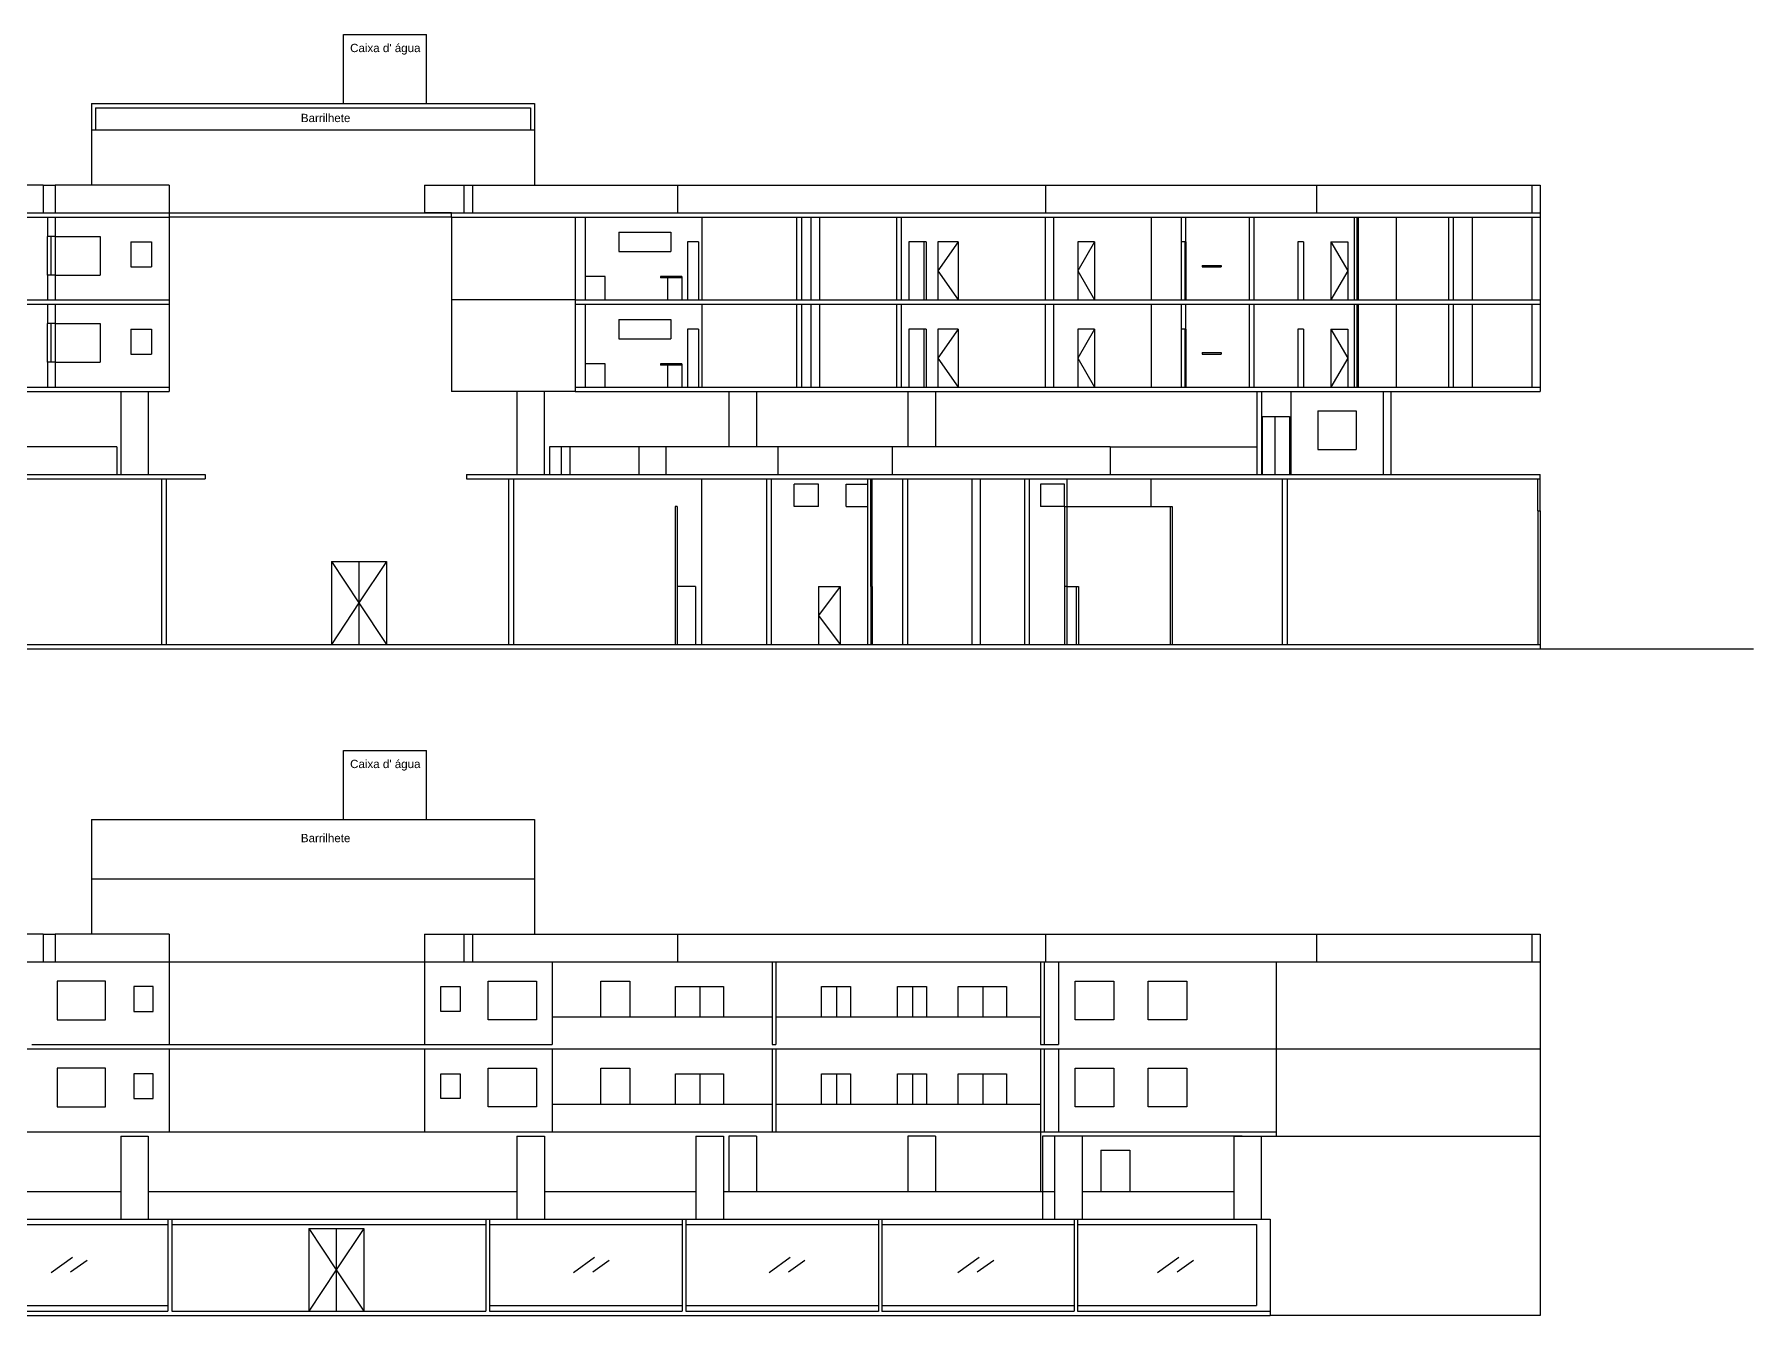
# Model space of a CAD drawing. Header units: millimetres. Extents: x -210 to 1173, y -437 to 320.
# Drawn here: x -148.5 to -86.2, y -147.4 to -101 of the extents above; entities that cross this region are included whole.
import ezdxf
from ezdxf.enums import TextEntityAlignment as Align

# ---------------------------------------------------------------- set-up
doc = ezdxf.new("R2010")
doc.units = ezdxf.units.MM
doc.header["$LTSCALE"] = 0.3
doc.linetypes.add('DASHED2', pattern=[9.525, 6.35, -3.175])
for name, color, linetype in [('CORTE', 6, 'Continuous'), ('ESQUADRIAS', 3, 'Continuous'), ('PROJEÇÃO', 1, 'DASHED2'), ('TEXTOS', 2, 'Continuous'), ('VISTA', 2, 'Continuous'), ('VISTA LONGE', 1, 'Continuous'), ('VISTA PERTO', 3, 'Continuous')]:
    doc.layers.add(name, color=color, linetype=linetype)
doc.styles.add('3MM 1_100', font='ARIAL.TTF', dxfattribs={"height": 0.3})

msp = doc.modelspace()

# ---------------------------------------------------------------- linework, layer by layer
at = {"layer": 'CORTE'}
for p, q in [((-146.435, -103.479), (-130.379, -103.479)), ((-146.435, -103.479), (-146.435, -104.439)), ((-146.285, -103.639), (-130.529, -103.639)), ((-146.285, -103.639), (-146.285, -104.439)), ((-130.529, -103.639), (-130.529, -104.439)), ((-130.379, -103.479), (-130.379, -104.439)), ((-148.188, -106.439), (-148.188, -107.439)), ((-148.188, -106.439), (-147.751, -106.439)), ((-147.751, -106.439), (-147.751, -107.439)), ((-132.938, -106.439), (-132.938, -107.439)), ((-132.938, -106.439), (-132.632, -106.439)), ((-132.632, -106.439), (-132.632, -107.439)), ((-94.248, -106.439), (-94.248, -107.439)), ((-94.248, -106.439), (-93.942, -106.439)), ((-93.942, -106.439), (-93.942, -107.599)), ((-181.119, -107.439), (-143.614, -107.439)), ((-181.119, -107.599), (-143.614, -107.599)), ((-148.024, -107.599), (-148.024, -108.299)), ((-147.749, -107.599), (-147.749, -108.299)), ((-143.614, -107.439), (-143.614, -110.759)), ((-143.614, -107.439), (-133.386, -107.439)), ((-133.386, -107.599), (-143.614, -107.599)), ((-133.386, -107.439), (-93.942, -107.439)), ((-133.386, -107.599), (-133.386, -107.439)), ((-133.386, -107.599), (-93.942, -107.599)), ((-128.91, -107.599), (-128.91, -110.759)), ((-128.54, -107.599), (-128.54, -110.599)), ((-120.883, -107.599), (-120.883, -110.599)), ((-120.711, -107.599), (-120.711, -110.599)), ((-120.365, -107.599), (-120.365, -110.599)), ((-120.058, -107.599), (-120.058, -110.599)), ((-117.271, -107.599), (-117.271, -110.599)), ((-117.099, -107.599), (-117.099, -110.599)), ((-111.879, -107.599), (-111.879, -110.599)), ((-111.575, -107.599), (-111.575, -110.599)), ((-106.949, -107.599), (-106.949, -108.499)), ((-106.777, -108.499), (-106.777, -107.599)), ((-104.486, -107.599), (-104.486, -110.599)), ((-104.318, -107.599), (-104.318, -110.599)), ((-100.678, -107.599), (-100.678, -110.599)), ((-100.591, -107.599), (-100.591, -110.599)), ((-97.267, -107.599), (-97.267, -110.599)), ((-97.095, -107.599), (-97.095, -110.599)), ((-94.248, -107.599), (-94.248, -110.599)), ((-93.942, -107.599), (-93.942, -113.919)), ((-147.749, -108.299), (-148.024, -108.299)), ((-106.777, -108.499), (-106.949, -108.499)), ((-102.724, -108.499), (-102.724, -110.599)), ((-102.519, -108.499), (-102.724, -108.499)), ((-102.519, -108.499), (-102.519, -110.599)), ((-148.024, -109.699), (-148.024, -110.599)), ((-147.749, -109.699), (-148.024, -109.699)), ((-147.749, -109.699), (-147.749, -110.599)), ((-127.82, -109.749), (-128.54, -109.749)), ((-127.82, -110.599), (-127.82, -109.749)), ((-125.814, -109.749), (-125.814, -109.799)), ((-125.039, -109.749), (-125.814, -109.749)), ((-125.039, -109.799), (-125.814, -109.799)), ((-125.562, -109.799), (-125.562, -110.599)), ((-125.039, -109.749), (-125.039, -110.599)), ((-181.119, -110.599), (-143.614, -110.599)), ((-181.119, -110.759), (-143.614, -110.759)), ((-148.024, -110.759), (-148.024, -111.459)), ((-147.749, -110.759), (-147.749, -111.459)), ((-143.614, -110.759), (-143.614, -113.919)), ((-128.91, -110.599), (-93.942, -110.599)), ((-128.91, -110.759), (-128.91, -113.919)), ((-128.91, -110.759), (-93.942, -110.759)), ((-128.54, -110.759), (-128.54, -113.759)), ((-120.883, -110.759), (-120.883, -113.759)), ((-120.711, -110.759), (-120.711, -113.759)), ((-120.365, -110.759), (-120.365, -113.759)), ((-120.058, -110.759), (-120.058, -113.759)), ((-117.271, -110.759), (-117.271, -113.759)), ((-117.099, -110.759), (-117.099, -113.759)), ((-111.879, -110.759), (-111.879, -113.759)), ((-111.575, -110.759), (-111.575, -113.759)), ((-106.949, -110.759), (-106.949, -111.659)), ((-106.777, -111.659), (-106.777, -110.759)), ((-104.486, -110.759), (-104.486, -113.759)), ((-104.318, -110.759), (-104.318, -113.759)), ((-100.678, -110.759), (-100.678, -113.759)), ((-100.591, -110.759), (-100.591, -113.759)), ((-97.267, -110.759), (-97.267, -113.759)), ((-97.095, -110.759), (-97.095, -113.759)), ((-94.248, -110.759), (-94.248, -113.759)), ((-147.749, -111.459), (-148.024, -111.459)), ((-106.777, -111.659), (-106.949, -111.659)), ((-102.724, -111.659), (-102.724, -113.759)), ((-102.519, -111.659), (-102.724, -111.659)), ((-102.519, -111.659), (-102.519, -113.759)), ((-147.749, -112.859), (-148.024, -112.859)), ((-148.024, -112.859), (-148.024, -113.759)), ((-147.749, -112.859), (-147.749, -113.759)), ((-127.82, -112.909), (-128.54, -112.909)), ((-127.82, -113.759), (-127.82, -112.909)), ((-125.814, -112.909), (-125.814, -112.959)), ((-125.039, -112.909), (-125.814, -112.909)), ((-125.039, -112.959), (-125.814, -112.959)), ((-125.562, -112.959), (-125.562, -113.759)), ((-125.039, -112.909), (-125.039, -113.759)), ((-181.119, -113.759), (-143.614, -113.759)), ((-181.119, -113.919), (-143.614, -113.919)), ((-131.021, -113.919), (-131.021, -116.919)), ((-130.026, -113.919), (-130.026, -116.919)), ((-128.91, -113.759), (-93.942, -113.759)), ((-128.91, -113.919), (-93.942, -113.919)), ((-104.208, -113.919), (-104.208, -116.919)), ((-104.036, -113.919), (-104.036, -116.919)), ((-99.627, -113.919), (-99.627, -116.919)), ((-99.352, -113.919), (-99.352, -116.919)), ((-129.413, -115.919), (-129.413, -116.919)), ((-129.106, -115.919), (-129.413, -115.919)), ((-129.106, -115.919), (-129.106, -116.919)), ((-178.435, -116.919), (-142.318, -116.919)), ((-178.435, -117.079), (-142.318, -117.079)), ((-143.892, -117.079), (-143.892, -123.079)), ((-143.732, -117.079), (-143.732, -123.079)), ((-142.318, -116.919), (-142.318, -117.079)), ((-132.844, -116.919), (-132.844, -117.079)), ((-132.844, -116.919), (-93.942, -116.919)), ((-132.844, -117.079), (-93.942, -117.079)), ((-131.318, -117.079), (-131.318, -123.079)), ((-131.146, -117.079), (-131.146, -123.079)), ((-121.974, -117.079), (-121.974, -123.079)), ((-121.802, -117.079), (-121.802, -123.079)), ((-118.322, -117.079), (-118.322, -123.079)), ((-118.195, -120.979), (-118.195, -117.079)), ((-118.149, -120.979), (-118.149, -117.079)), ((-117.044, -117.079), (-117.044, -123.079)), ((-116.872, -117.079), (-116.872, -123.079)), ((-114.54, -117.079), (-114.54, -123.079)), ((-114.233, -117.079), (-114.233, -123.079)), ((-112.63, -117.079), (-112.63, -123.079)), ((-112.458, -117.079), (-112.458, -123.079)), ((-103.286, -117.079), (-103.286, -123.079)), ((-103.114, -117.079), (-103.114, -123.079)), ((-94.024, -118.239), (-94.024, -117.079)), ((-93.942, -118.239), (-93.942, -116.919)), ((-184.036, -123.239), (-86.211, -123.239)), ((-178.435, -123.079), (-93.942, -123.079)), ((-120.097, -123.079), (-119.312, -123.079)), ((-93.942, -123.079), (-93.942, -123.239)), ((-132.938, -133.579), (-132.632, -133.579)), ((-132.938, -133.579), (-132.938, -134.579)), ((-132.632, -133.579), (-132.632, -134.579))]:
    msp.add_line(p, q, dxfattribs=at)
at = {"layer": 'ESQUADRIAS'}
for p, q in [((-147.909, -108.299), (-147.909, -109.699)), ((-116.191, -108.499), (-116.273, -108.499)), ((-116.273, -108.499), (-116.273, -110.599)), ((-116.191, -108.499), (-116.191, -110.599)), ((-106.823, -108.499), (-106.823, -110.599)), ((-106.777, -108.499), (-106.823, -108.499)), ((-106.777, -108.499), (-106.777, -110.599)), ((-147.909, -111.459), (-147.909, -112.859)), ((-116.191, -111.659), (-116.273, -111.659)), ((-116.273, -111.659), (-116.273, -113.759)), ((-116.191, -111.659), (-116.191, -113.759)), ((-106.823, -111.659), (-106.823, -113.759)), ((-106.777, -111.659), (-106.823, -111.659)), ((-106.777, -111.659), (-106.777, -113.759)), ((-94.024, -118.239), (-94.024, -123.079)), ((-94.024, -118.239), (-93.942, -118.239)), ((-93.942, -118.239), (-93.942, -123.079)), ((-110.757, -120.979), (-110.757, -123.079)), ((-110.757, -120.979), (-110.676, -120.979)), ((-110.676, -120.979), (-110.676, -123.079))]:
    msp.add_line(p, q, dxfattribs=at)
at = {"layer": 'PROJEÇÃO'}
for p, q in [((-115.028, -108.499), (-115.762, -109.549)), ((-110.086, -108.499), (-110.697, -109.549)), ((-101.528, -108.499), (-100.917, -109.549)), ((-115.762, -109.549), (-115.028, -110.599)), ((-110.697, -109.549), (-110.086, -110.599)), ((-100.917, -109.549), (-101.528, -110.599)), ((-115.028, -111.659), (-115.762, -112.709)), ((-110.086, -111.659), (-110.697, -112.709)), ((-101.528, -111.659), (-100.917, -112.709)), ((-115.762, -112.709), (-115.028, -113.759)), ((-110.697, -112.709), (-110.086, -113.759)), ((-100.917, -112.709), (-101.528, -113.759)), ((-137.74, -120.079), (-136.74, -121.579)), ((-135.74, -120.079), (-136.74, -121.579)), ((-119.312, -120.979), (-120.097, -122.029)), ((-136.74, -121.579), (-137.74, -123.079)), ((-136.74, -121.579), (-135.74, -123.079)), ((-120.097, -122.029), (-119.312, -123.079)), ((-138.561, -144.239), (-137.561, -145.739)), ((-136.561, -144.239), (-137.561, -145.739)), ((-137.561, -145.739), (-138.561, -147.239)), ((-137.561, -145.739), (-136.561, -147.239))]:
    msp.add_line(p, q, dxfattribs=at)
at = {"layer": 'VISTA'}
for p, q in [((-137.297, -103.479), (-137.297, -100.979)), ((-137.297, -100.979), (-134.297, -100.979)), ((-134.297, -103.479), (-134.297, -100.979)), ((-146.435, -104.439), (-130.379, -104.439)), ((-146.435, -104.439), (-146.435, -106.439)), ((-130.379, -104.439), (-130.379, -106.439)), ((-148.188, -106.439), (-180.959, -106.439)), ((-143.614, -106.439), (-147.751, -106.439)), ((-143.614, -106.439), (-143.614, -107.439)), ((-134.366, -106.439), (-134.366, -107.439)), ((-134.366, -106.439), (-132.938, -106.439)), ((-132.632, -106.439), (-111.861, -106.439)), ((-125.195, -106.439), (-125.195, -107.439)), ((-111.861, -106.439), (-111.861, -107.439)), ((-111.861, -106.439), (-102.038, -106.439)), ((-102.038, -107.439), (-102.038, -106.439)), ((-102.038, -106.439), (-94.248, -106.439)), ((-133.386, -107.439), (-134.366, -107.439)), ((-133.386, -107.599), (-133.386, -110.759)), ((-124.321, -107.599), (-124.321, -110.599)), ((-108.037, -107.599), (-108.037, -110.599)), ((-100.539, -107.599), (-100.539, -110.599)), ((-99.16, -107.599), (-99.16, -110.599)), ((-96.413, -107.599), (-96.413, -110.599)), ((-148.024, -109.699), (-148.024, -108.299)), ((-147.749, -108.299), (-146.113, -108.299)), ((-147.749, -108.299), (-147.749, -109.699)), ((-146.113, -108.299), (-146.113, -109.699)), ((-127.321, -108.149), (-125.446, -108.149)), ((-127.321, -108.149), (-127.321, -108.849)), ((-125.446, -108.149), (-125.446, -108.849)), ((-145.009, -108.499), (-144.257, -108.499)), ((-145.009, -108.499), (-145.009, -109.399)), ((-144.257, -108.499), (-144.257, -109.399)), ((-127.321, -108.849), (-125.446, -108.849)), ((-124.834, -108.499), (-124.834, -110.599)), ((-124.443, -108.499), (-124.834, -108.499)), ((-124.443, -108.499), (-124.443, -110.599)), ((-116.814, -108.499), (-116.814, -110.599)), ((-116.273, -108.499), (-116.814, -108.499)), ((-115.762, -108.499), (-115.762, -110.599)), ((-115.028, -108.499), (-115.762, -108.499)), ((-115.028, -108.499), (-115.028, -110.599)), ((-110.697, -108.499), (-110.697, -110.599)), ((-110.086, -108.499), (-110.697, -108.499)), ((-110.086, -108.499), (-110.086, -110.599)), ((-106.949, -108.499), (-106.949, -110.599)), ((-101.528, -108.499), (-101.528, -110.599)), ((-101.528, -108.499), (-100.917, -108.499)), ((-100.917, -108.499), (-100.917, -110.599)), ((-145.009, -109.399), (-144.257, -109.399)), ((-106.188, -109.349), (-105.504, -109.349)), ((-106.188, -109.349), (-106.188, -109.399)), ((-106.188, -109.399), (-105.504, -109.399)), ((-105.504, -109.349), (-105.504, -109.399)), ((-147.749, -109.699), (-146.113, -109.699)), ((-128.91, -110.599), (-133.386, -110.599)), ((-133.386, -110.759), (-133.386, -113.919)), ((-124.321, -110.759), (-124.321, -113.759)), ((-108.037, -110.759), (-108.037, -113.759)), ((-100.539, -110.759), (-100.539, -113.759)), ((-99.16, -110.759), (-99.16, -113.759)), ((-96.413, -110.759), (-96.413, -113.759)), ((-148.024, -112.859), (-148.024, -111.459)), ((-147.749, -111.459), (-146.113, -111.459)), ((-147.749, -111.459), (-147.749, -112.859)), ((-146.113, -111.459), (-146.113, -112.859)), ((-127.321, -111.309), (-127.321, -112.009)), ((-127.321, -111.309), (-125.446, -111.309)), ((-125.446, -111.309), (-125.446, -112.009)), ((-145.009, -111.659), (-145.009, -112.559)), ((-145.009, -111.659), (-144.257, -111.659)), ((-144.257, -111.659), (-144.257, -112.559)), ((-127.321, -112.009), (-125.446, -112.009)), ((-124.834, -111.659), (-124.834, -113.759)), ((-124.443, -111.659), (-124.834, -111.659)), ((-124.443, -111.659), (-124.443, -113.759)), ((-116.814, -111.659), (-116.814, -113.759)), ((-116.273, -111.659), (-116.814, -111.659)), ((-115.028, -111.659), (-115.762, -111.659)), ((-115.762, -111.659), (-115.762, -113.759)), ((-115.028, -111.659), (-115.028, -113.759)), ((-110.697, -111.659), (-110.697, -113.759)), ((-110.086, -111.659), (-110.697, -111.659)), ((-110.086, -111.659), (-110.086, -113.759)), ((-106.949, -111.659), (-106.949, -113.759)), ((-101.528, -111.659), (-101.528, -113.759)), ((-101.528, -111.659), (-100.917, -111.659)), ((-100.917, -111.659), (-100.917, -113.759)), ((-145.009, -112.559), (-144.257, -112.559)), ((-106.188, -112.509), (-105.504, -112.509)), ((-106.188, -112.509), (-106.188, -112.559)), ((-106.188, -112.559), (-105.504, -112.559)), ((-105.504, -112.509), (-105.504, -112.559)), ((-147.749, -112.859), (-146.113, -112.859)), ((-145.374, -113.919), (-145.374, -116.919)), ((-144.374, -113.919), (-144.374, -116.919)), ((-128.91, -113.919), (-133.386, -113.919)), ((-123.341, -113.919), (-123.341, -115.919)), ((-122.341, -113.919), (-122.341, -115.919)), ((-116.85, -113.919), (-116.85, -115.919)), ((-115.85, -113.919), (-115.85, -115.919)), ((-102.981, -113.919), (-102.981, -116.919)), ((-104.012, -114.819), (-104.012, -116.919)), ((-104.012, -114.819), (-103.03, -114.819)), ((-103.552, -114.819), (-103.552, -116.919)), ((-103.03, -114.819), (-103.03, -116.919)), ((-102.001, -114.619), (-102.001, -116.019)), ((-102.001, -114.619), (-100.607, -114.619)), ((-100.607, -114.619), (-100.607, -116.019)), ((-145.515, -115.919), (-149.533, -115.919)), ((-145.515, -115.919), (-145.515, -116.919)), ((-129.842, -115.919), (-129.842, -116.919)), ((-129.413, -115.919), (-129.842, -115.919)), ((-125.626, -115.919), (-129.106, -115.919)), ((-126.604, -115.919), (-126.604, -116.919)), ((-125.626, -115.919), (-125.626, -116.919)), ((-121.566, -115.919), (-125.626, -115.919)), ((-121.566, -115.919), (-121.566, -116.919)), ((-117.417, -115.919), (-121.566, -115.919)), ((-109.528, -115.919), (-109.528, -116.919)), ((-109.528, -115.919), (-104.208, -115.919)), ((-102.001, -116.019), (-100.607, -116.019)), ((-124.327, -117.079), (-124.327, -123.079)), ((-111.097, -117.079), (-111.097, -123.079)), ((-120.097, -117.279), (-120.969, -117.279)), ((-120.969, -118.079), (-120.969, -117.279)), ((-120.097, -118.079), (-120.097, -117.279)), ((-119.094, -117.279), (-118.322, -117.279)), ((-119.094, -118.079), (-119.094, -117.279)), ((-112.051, -117.279), (-112.051, -118.079)), ((-111.179, -117.279), (-112.051, -117.279)), ((-111.179, -118.079), (-111.179, -117.279)), ((-125.208, -118.079), (-125.281, -118.079)), ((-125.281, -118.079), (-125.281, -123.079)), ((-125.208, -118.079), (-125.208, -123.079)), ((-120.097, -118.079), (-120.969, -118.079)), ((-119.094, -118.079), (-118.322, -118.079)), ((-111.179, -118.079), (-112.051, -118.079)), ((-111.179, -118.079), (-111.179, -123.079)), ((-111.179, -118.079), (-107.273, -118.079)), ((-107.347, -118.079), (-107.347, -123.079)), ((-107.273, -118.079), (-107.273, -123.079)), ((-137.74, -120.079), (-137.74, -123.079)), ((-137.74, -120.079), (-135.74, -120.079)), ((-136.74, -120.079), (-136.74, -123.079)), ((-135.74, -120.079), (-135.74, -123.079)), ((-124.545, -120.979), (-125.208, -120.979)), ((-124.545, -120.979), (-124.545, -123.079)), ((-120.097, -120.979), (-119.312, -120.979)), ((-120.097, -120.979), (-120.097, -123.079)), ((-119.312, -120.979), (-119.312, -123.079)), ((-118.195, -120.979), (-118.195, -123.079)), ((-118.195, -120.979), (-118.149, -120.979)), ((-118.149, -120.979), (-118.149, -123.079)), ((-111.097, -120.979), (-111.179, -120.979)), ((-111.097, -120.979), (-110.757, -120.979)), ((-137.297, -126.919), (-134.297, -126.919)), ((-137.297, -129.419), (-137.297, -126.919)), ((-134.297, -129.419), (-134.297, -126.919)), ((-146.435, -129.419), (-130.379, -129.419)), ((-146.435, -129.419), (-146.435, -131.579)), ((-130.379, -129.419), (-130.379, -131.579)), ((-146.435, -131.579), (-130.379, -131.579)), ((-146.435, -131.579), (-146.435, -133.579)), ((-130.379, -131.579), (-130.379, -133.579)), ((-148.188, -133.579), (-180.959, -133.579)), ((-148.188, -133.579), (-147.751, -133.579)), ((-148.188, -133.579), (-148.188, -134.579)), ((-147.751, -133.579), (-147.751, -134.579)), ((-143.614, -133.579), (-147.751, -133.579)), ((-143.614, -133.579), (-143.614, -134.579)), ((-134.366, -133.579), (-134.366, -134.579)), ((-134.366, -133.579), (-132.938, -133.579)), ((-132.632, -133.579), (-111.861, -133.579)), ((-125.195, -133.579), (-125.195, -134.579)), ((-111.861, -133.579), (-102.038, -133.579)), ((-111.861, -133.579), (-111.861, -134.579)), ((-102.038, -134.579), (-102.038, -133.579)), ((-176.958, -134.579), (-103.504, -134.579)), ((-143.614, -134.579), (-143.614, -137.579)), ((-134.366, -134.579), (-134.366, -137.579)), ((-129.743, -134.579), (-129.743, -137.579)), ((-121.775, -134.579), (-121.775, -137.579)), ((-121.643, -134.579), (-121.643, -137.579)), ((-112.048, -134.579), (-112.048, -137.579)), ((-111.917, -134.579), (-111.917, -137.579)), ((-111.394, -134.579), (-111.394, -137.579)), ((-103.504, -134.579), (-103.504, -137.739)), ((-147.671, -135.279), (-147.671, -136.679)), ((-145.926, -135.279), (-147.671, -135.279)), ((-145.926, -136.679), (-145.926, -135.279)), ((-144.9, -135.479), (-144.9, -136.379)), ((-144.203, -135.479), (-144.9, -135.479)), ((-144.203, -136.379), (-144.203, -135.479)), ((-133.778, -136.379), (-133.778, -135.479)), ((-133.778, -135.479), (-133.08, -135.479)), ((-133.08, -135.479), (-133.08, -136.379)), ((-132.054, -136.679), (-132.054, -135.279)), ((-132.054, -135.279), (-130.31, -135.279)), ((-130.31, -135.279), (-130.31, -136.679)), ((-127.979, -136.579), (-127.979, -135.279)), ((-127.979, -135.279), (-126.932, -135.279)), ((-126.932, -135.279), (-126.932, -136.579)), ((-125.275, -136.579), (-125.275, -135.479)), ((-125.275, -135.479), (-123.531, -135.479)), ((-124.386, -135.479), (-124.386, -136.579)), ((-123.531, -135.479), (-123.531, -136.579)), ((-119.978, -136.579), (-119.978, -135.479)), ((-119.978, -135.479), (-118.932, -135.479)), ((-119.438, -135.479), (-119.438, -136.579)), ((-118.932, -135.479), (-118.932, -136.579)), ((-117.231, -136.579), (-117.231, -135.479)), ((-117.231, -135.479), (-116.184, -135.479)), ((-116.69, -135.479), (-116.69, -136.579)), ((-116.184, -135.479), (-116.184, -136.579)), ((-115.028, -136.579), (-115.028, -135.479)), ((-115.028, -135.479), (-113.283, -135.479)), ((-114.138, -135.479), (-114.138, -136.579)), ((-113.283, -135.479), (-113.283, -136.579)), ((-110.786, -136.679), (-110.786, -135.279)), ((-110.786, -135.279), (-109.39, -135.279)), ((-109.39, -135.279), (-109.39, -136.679)), ((-108.147, -136.679), (-108.147, -135.279)), ((-108.147, -135.279), (-106.752, -135.279)), ((-106.752, -135.279), (-106.752, -136.679)), ((-144.9, -136.379), (-144.203, -136.379)), ((-133.08, -136.379), (-133.778, -136.379)), ((-147.671, -136.679), (-145.926, -136.679)), ((-130.31, -136.679), (-132.054, -136.679)), ((-129.743, -136.579), (-121.775, -136.579)), ((-121.643, -136.579), (-112.048, -136.579)), ((-109.39, -136.679), (-110.786, -136.679)), ((-106.752, -136.679), (-108.147, -136.679)), ((-148.593, -137.579), (-129.743, -137.579)), ((-121.775, -137.579), (-121.643, -137.579)), ((-112.048, -137.579), (-111.394, -137.579)), ((-176.958, -137.739), (-103.504, -137.739)), ((-143.614, -137.739), (-143.614, -140.739)), ((-134.366, -137.739), (-134.366, -140.739)), ((-129.743, -137.739), (-129.743, -140.739)), ((-121.775, -137.739), (-121.775, -140.739)), ((-121.643, -137.739), (-121.643, -140.739)), ((-112.048, -137.739), (-112.048, -142.899)), ((-112.048, -137.739), (-112.048, -139.739)), ((-111.917, -137.739), (-111.917, -140.739)), ((-111.394, -137.739), (-111.394, -140.739)), ((-103.504, -137.739), (-103.504, -140.899)), ((-147.671, -138.439), (-147.671, -139.839)), ((-145.926, -138.439), (-147.671, -138.439)), ((-145.926, -139.839), (-145.926, -138.439)), ((-144.9, -138.639), (-144.9, -139.539)), ((-144.203, -138.639), (-144.9, -138.639)), ((-144.203, -139.539), (-144.203, -138.639)), ((-133.778, -139.539), (-133.778, -138.639)), ((-133.778, -138.639), (-133.08, -138.639)), ((-133.08, -138.639), (-133.08, -139.539)), ((-132.054, -139.839), (-132.054, -138.439)), ((-132.054, -138.439), (-130.31, -138.439)), ((-130.31, -138.439), (-130.31, -139.839)), ((-127.979, -139.739), (-127.979, -138.439)), ((-127.979, -138.439), (-126.932, -138.439)), ((-126.932, -138.439), (-126.932, -139.739)), ((-125.275, -139.739), (-125.275, -138.639)), ((-125.275, -138.639), (-123.531, -138.639)), ((-124.386, -138.639), (-124.386, -139.739)), ((-123.531, -138.639), (-123.531, -139.739)), ((-119.978, -139.739), (-119.978, -138.639)), ((-119.978, -138.639), (-118.932, -138.639)), ((-119.438, -138.639), (-119.438, -139.739)), ((-118.932, -138.639), (-118.932, -139.739)), ((-117.231, -139.739), (-117.231, -138.639)), ((-117.231, -138.639), (-116.184, -138.639)), ((-116.69, -138.639), (-116.69, -139.739)), ((-116.184, -138.639), (-116.184, -139.739)), ((-115.028, -139.739), (-115.028, -138.639)), ((-115.028, -138.639), (-113.283, -138.639)), ((-114.138, -138.639), (-114.138, -139.739)), ((-113.283, -138.639), (-113.283, -139.739)), ((-110.786, -139.839), (-110.786, -138.439)), ((-110.786, -138.439), (-109.39, -138.439)), ((-109.39, -138.439), (-109.39, -139.839)), ((-108.147, -139.839), (-108.147, -138.439)), ((-108.147, -138.439), (-106.752, -138.439)), ((-106.752, -138.439), (-106.752, -139.839)), ((-147.671, -139.839), (-145.926, -139.839)), ((-144.9, -139.539), (-144.203, -139.539)), ((-133.08, -139.539), (-133.778, -139.539)), ((-130.31, -139.839), (-132.054, -139.839)), ((-129.743, -139.739), (-121.775, -139.739)), ((-121.643, -139.739), (-112.048, -139.739)), ((-109.39, -139.839), (-110.786, -139.839)), ((-106.752, -139.839), (-108.147, -139.839)), ((-176.958, -140.739), (-103.504, -140.739)), ((-145.374, -140.899), (-145.374, -143.899)), ((-145.374, -140.899), (-144.374, -140.899)), ((-144.374, -140.899), (-144.374, -143.899)), ((-131.023, -140.899), (-131.023, -143.899)), ((-131.023, -140.899), (-130.023, -140.899)), ((-130.023, -140.899), (-130.023, -143.899)), ((-124.53, -140.899), (-124.53, -143.899)), ((-124.53, -140.899), (-123.53, -140.899)), ((-123.53, -140.899), (-123.53, -143.899)), ((-123.341, -140.899), (-123.341, -142.899)), ((-122.341, -140.899), (-123.341, -140.899)), ((-122.341, -140.899), (-122.341, -142.899)), ((-116.85, -140.899), (-116.85, -142.899)), ((-115.85, -140.899), (-116.85, -140.899)), ((-115.85, -140.899), (-115.85, -142.899)), ((-111.981, -140.899), (-111.981, -143.899)), ((-104.74, -140.899), (-111.981, -140.899)), ((-111.542, -140.899), (-111.542, -143.899)), ((-110.542, -140.899), (-110.542, -143.899)), ((-105.048, -140.899), (-105.048, -143.899)), ((-105.048, -140.899), (-104.048, -140.899)), ((-104.048, -140.899), (-104.048, -143.899)), ((-109.863, -141.399), (-109.863, -142.899)), ((-109.863, -141.399), (-108.817, -141.399)), ((-108.817, -141.399), (-108.817, -142.899)), ((-151.367, -142.899), (-145.374, -142.899)), ((-144.374, -142.899), (-131.023, -142.899)), ((-130.023, -142.899), (-124.53, -142.899)), ((-123.53, -142.899), (-111.542, -142.899)), ((-110.542, -142.899), (-105.048, -142.899)), ((-138.561, -144.239), (-136.561, -144.239)), ((-138.561, -144.239), (-138.561, -147.239)), ((-137.561, -144.239), (-137.561, -147.239)), ((-136.561, -144.239), (-136.561, -147.239))]:
    msp.add_line(p, q, dxfattribs=at)
at = {"layer": 'VISTA LONGE'}
for p, q in [((-117.417, -115.919), (-117.417, -116.919)), ((-109.528, -115.919), (-117.417, -115.919)), ((-108.048, -117.079), (-108.048, -118.079)), ((-102.038, -133.579), (-94.248, -133.579)), ((-94.248, -133.579), (-93.942, -133.579)), ((-94.248, -133.579), (-94.248, -134.579)), ((-93.942, -133.579), (-93.942, -147.399)), ((-93.942, -133.579), (-93.942, -134.579)), ((-103.504, -134.579), (-93.942, -134.579)), ((-103.504, -137.739), (-93.942, -137.739)), ((-104.048, -140.899), (-93.942, -140.899)), ((-93.942, -147.399), (-103.724, -147.399))]:
    msp.add_line(p, q, dxfattribs=at)
at = {"layer": 'VISTA PERTO'}
for p, q in [((-174.13, -143.899), (-103.724, -143.899)), ((-151.034, -144.099), (-143.66, -144.099)), ((-143.66, -143.899), (-143.66, -147.239)), ((-143.519, -143.899), (-143.519, -147.239)), ((-143.519, -144.099), (-132.139, -144.099)), ((-132.139, -143.899), (-132.139, -147.239)), ((-132.008, -143.899), (-132.008, -147.239)), ((-132.008, -144.099), (-125.03, -144.099)), ((-125.03, -143.899), (-125.03, -147.239)), ((-124.9, -143.899), (-124.9, -147.239)), ((-124.9, -144.099), (-117.922, -144.099)), ((-117.922, -143.899), (-117.922, -147.25)), ((-117.791, -143.899), (-117.791, -147.25)), ((-117.791, -144.099), (-110.833, -144.099)), ((-110.833, -143.899), (-110.833, -147.239)), ((-110.702, -143.899), (-110.702, -147.239)), ((-110.702, -144.099), (-104.224, -144.099)), ((-104.224, -144.099), (-104.224, -147.039)), ((-103.724, -143.899), (-103.724, -147.399)), ((-147.891, -145.835), (-147.124, -145.282)), ((-147.188, -145.814), (-146.591, -145.388)), ((-128.971, -145.835), (-128.204, -145.282)), ((-128.268, -145.814), (-127.671, -145.388)), ((-121.884, -145.835), (-121.117, -145.282)), ((-121.181, -145.814), (-120.584, -145.388)), ((-115.041, -145.835), (-114.274, -145.282)), ((-114.338, -145.814), (-113.741, -145.388)), ((-107.806, -145.835), (-107.038, -145.282)), ((-107.102, -145.814), (-106.505, -145.388)), ((-174.13, -147.399), (-103.724, -147.399)), ((-151.034, -147.039), (-143.66, -147.039)), ((-151.034, -147.239), (-143.66, -147.239)), ((-143.519, -147.239), (-132.139, -147.239)), ((-132.008, -147.039), (-125.03, -147.039)), ((-132.008, -147.239), (-125.03, -147.239)), ((-124.9, -147.039), (-117.922, -147.039)), ((-124.9, -147.239), (-117.922, -147.239)), ((-117.791, -147.039), (-110.833, -147.039)), ((-117.791, -147.239), (-110.833, -147.239)), ((-110.702, -147.039), (-104.224, -147.039)), ((-110.702, -147.239), (-103.724, -147.239))]:
    msp.add_line(p, q, dxfattribs=at)

# ---------------------------------------------------------------- texts
at = {"layer": 'TEXTOS', "style": '3MM 1_100'}
for s, p in [("Caixa d' água", (-135.787, -101.471)), ('Barrilhete', (-137.949, -104.007)), ("Caixa d' água", (-135.787, -127.412)), ('Barrilhete', (-137.949, -130.097))]:
    msp.add_text(s, height=0.3, dxfattribs=at).set_placement(p, align=Align.MIDDLE_CENTER)

doc.saveas('drawing.dxf')
